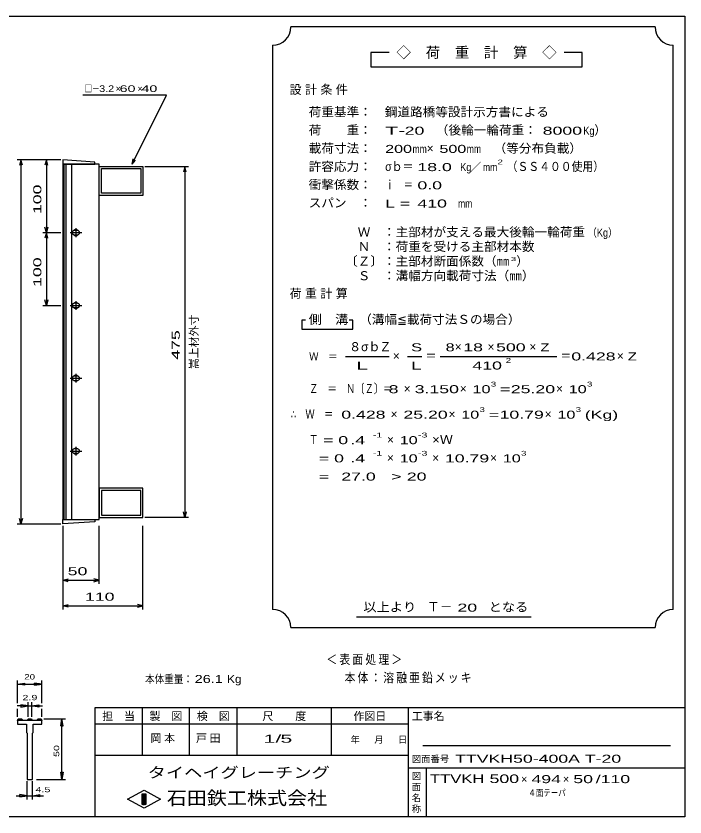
# Model space of a CAD drawing. Units: millimetres, scale not verified, with parts at other scales. Extents: x -910 to 866, y -641 to 527.
# Drawn here: x -53 to 866, y -573 to 527 of the extents above; entities that cross this region are included whole.
import ezdxf
from ezdxf.enums import TextEntityAlignment as Align

# ---------------------------------------------------------------- set-up
doc = ezdxf.new("R2010")
doc.units = ezdxf.units.MM
doc.header["$LTSCALE"] = 5
for name, color, linetype, lineweight in [('0_2', 150, 'Continuous', 25), ('16', 3, 'Continuous', 25), ('22', 4, 'Continuous', 25), ('32', 4, 'Continuous', 25), ('54', 2, 'Continuous', 25)]:
    doc.layers.add(name, color=color, linetype=linetype, lineweight=lineweight)
doc.styles.add('ベクトル', font='')
doc.styles.get('ベクトル').set_extended_font_data('ベクトル')

msp = doc.modelspace()

# ---------------------------------------------------------------- linework, layer by layer
at = {"layer": '0_2'}
for p, q in [((-864.5, 526.75), (865.5, 526.75)), ((865.5, 526.75), (865.5, -573.25)), ((865.5, -423.25), (55.5, -423.25)), ((55.5, -423.25), (55.5, -573.25)), ((120.5, -423.25), (120.5, -488.25)), ((185.5, -488.25), (185.5, -423.25)), ((250.5, -423.25), (250.5, -488.25)), ((380.5, -488.25), (380.5, -423.25)), ((485.5, -423.25), (485.5, -573.25)), ((485.5, -445.75), (55.5, -445.75)), ((845.5, -475.75), (505.5, -475.75)), ((55.5, -488.25), (485.5, -488.25)), ((485.5, -505.75), (865.5, -505.75)), ((510.5, -573.25), (510.5, -505.75)), ((100.5, -548.75), (123, -536.25)), ((123, -536.25), (145.5, -548.75)), ((123, -561.25), (100.5, -548.75)), ((120.5, -541.25), (125.5, -541.25)), ((120.5, -556.25), (120.5, -541.25)), ((120.5, -541.25), (121.5, -541.25)), ((121.5, -541.25), (121.5, -556.25)), ((122.5, -556.25), (122.5, -541.25)), ((122.5, -541.25), (123.5, -541.25)), ((145.5, -548.75), (123, -561.25)), ((123.5, -541.25), (123.5, -556.25)), ((124.5, -556.25), (124.5, -541.25)), ((124.5, -541.25), (125.5, -541.25)), ((125.5, -541.25), (125.5, -556.25)), ((125.5, -541.25), (125.5, -556.25)), ((125.5, -556.25), (120.5, -556.25)), ((121.5, -556.25), (122.5, -556.25)), ((123.5, -556.25), (124.5, -556.25)), ((865.5, -573.25), (-864.5, -573.25))]:
    msp.add_line(p, q, dxfattribs=at)
at = {"layer": '16'}
for p, q in [((55.5, 326.25), (11.5, 329.25)), ((11.5, 329.25), (11.5, 323.25)), ((11.5, 323.25), (55.5, 323.25)), ((11.5, 323.25), (11.5, -164.75)), ((61.5, 323.25), (11.5, 323.25)), ((13, 323.25), (13, -164.75)), ((16, -164.75), (16, 323.25)), ((23.5, 323.25), (23.5, -164.75)), ((55.5, 323.25), (55.5, 326.25)), ((61.5, -164.75), (61.5, 323.25)), ((61.5, 320.25), (121.5, 320.25)), ((61.5, 280.25), (61.5, 320.25)), ((121.5, 320.25), (121.5, 280.25)), ((64.5, 317.25), (118.5, 317.25)), ((64.5, 283.25), (64.5, 317.25)), ((118.5, 317.25), (118.5, 283.25)), ((121.5, 280.25), (61.5, 280.25)), ((118.5, 283.25), (64.5, 283.25)), ((31.5, 232.25), (27.5, 232.25)), ((29.5, 235.25), (29.5, 223.25)), ((21.5, 229.25), (37.5, 229.25)), ((27.5, 226.25), (31.5, 226.25)), ((31.5, 132.25), (27.5, 132.25)), ((29.5, 135.25), (29.5, 123.25)), ((21.5, 129.25), (37.5, 129.25)), ((27.5, 126.25), (31.5, 126.25)), ((29.5, 35.25), (29.5, 23.25)), ((21.5, 29.25), (37.5, 29.25)), ((31.5, 32.25), (27.5, 32.25)), ((27.5, 26.25), (31.5, 26.25)), ((29.5, -64.75), (29.5, -76.75)), ((21.5, -70.75), (37.5, -70.75)), ((31.5, -67.75), (27.5, -67.75)), ((27.5, -73.75), (31.5, -73.75)), ((121.5, -121.75), (61.5, -121.75)), ((61.5, -121.75), (61.5, -161.75)), ((118.5, -124.75), (64.5, -124.75)), ((64.5, -124.75), (64.5, -158.75)), ((118.5, -158.75), (118.5, -124.75)), ((121.5, -161.75), (121.5, -121.75)), ((11.5, -164.75), (55.5, -164.75)), ((11.5, -170.75), (11.5, -164.75)), ((11.5, -164.75), (61.5, -164.75)), ((55.5, -164.75), (55.5, -167.75)), ((61.5, -161.75), (121.5, -161.75)), ((64.5, -158.75), (118.5, -158.75)), ((55.5, -167.75), (11.5, -170.75))]:
    msp.add_line(p, q, dxfattribs=at)
for centre, radius, start, end in [((27.5, 229.25), 3, 90, 270), ((29.5, 229.25), 4, 46.6, 133.4), ((31.5, 229.25), 3, 270, 90), ((29.5, 229.25), 4, 226.6, 313.4), ((27.5, 129.25), 3, 90, 270), ((29.5, 129.25), 4, 46.6, 133.4), ((31.5, 129.25), 3, 270, 90), ((29.5, 129.25), 4, 226.6, 313.4), ((29.5, 29.25), 4, 46.6, 133.4), ((27.5, 29.25), 3, 90, 270), ((29.5, 29.25), 4, 226.6, 313.4), ((31.5, 29.25), 3, 270, 90), ((27.5, -70.75), 3, 90, 270), ((29.5, -70.75), 4, 46.6, 133.4), ((29.5, -70.75), 4, 226.6, 313.4), ((31.5, -70.75), 3, 270, 90)]:
    msp.add_arc(centre, radius, start, end, dxfattribs=at)
at = {"layer": '22'}
for p, q in [((154, 418.25), (39, 418.25)), ((106.5, 323.25), (154, 418.25)), ((106.5, 323.25), (108, 330.55)), ((9, 329.25), (-51, 329.25)), ((-46, 329.25), (-48, 321.75)), ((-44, 321.75), (-46, 329.25)), ((-46, 329.25), (-46, -170.75)), ((9, 329.25), (-16, 329.25)), ((-11, 329.25), (-13, 321.75)), ((-9, 321.75), (-11, 329.25)), ((-11, 329.25), (-11, 229.25)), ((106.5, 323.25), (111.5, 328.75)), ((124, 320.25), (184, 320.25)), ((179, 320.25), (177, 312.75)), ((181, 312.75), (179, 320.25)), ((179, 320.25), (179, -161.75)), ((-11, 229.25), (-13, 236.75)), ((-9, 236.75), (-11, 229.25)), ((-16, 229.25), (9, 229.25)), ((-11, 229.25), (-13, 221.75)), ((-9, 221.75), (-11, 229.25)), ((-11, 229.25), (-11, 129.25)), ((-11, 129.25), (-13, 136.75)), ((-9, 136.75), (-11, 129.25)), ((-16, 129.25), (9, 129.25)), ((-46, -170.75), (-48, -163.25)), ((-44, -163.25), (-46, -170.75)), ((184, -161.75), (124, -161.75)), ((179, -161.75), (177, -154.25)), ((181, -154.25), (179, -161.75)), ((-51, -170.75), (9, -170.75)), ((11.5, -173.25), (11.5, -253.25)), ((11.5, -173.25), (11.5, -288.25)), ((61.5, -253.25), (61.5, -173.25)), ((121.5, -288.25), (121.5, -173.25)), ((11.5, -248.25), (19, -246.25)), ((19, -250.25), (11.5, -248.25)), ((11.5, -248.25), (61.5, -248.25)), ((61.5, -248.25), (54, -246.25)), ((54, -250.25), (61.5, -248.25)), ((11.5, -283.25), (19, -281.25)), ((19, -285.25), (11.5, -283.25)), ((11.5, -283.25), (121.5, -283.25)), ((121.5, -283.25), (114, -281.25)), ((114, -285.25), (121.5, -283.25))]:
    msp.add_line(p, q, dxfattribs=at)
at = {"layer": '32'}
for p, q in [((-50.5, -416.75), (-50.5, -385.75)), ((-50.5, -390.75), (-40.5, -389.25)), ((-40.5, -392.25), (-50.5, -390.75)), ((-50.5, -390.75), (-17.167, -390.75)), ((-40.5, -392.25), (-40.5, -389.25)), ((-17.167, -390.75), (-27.167, -389.25)), ((-27.167, -392.25), (-27.167, -389.25)), ((-27.167, -392.25), (-17.167, -390.75)), ((-17.167, -416.75), (-17.167, -385.75)), ((-36.25, -435.75), (-36.25, -415.75)), ((-31.417, -415.75), (-31.417, -435.75)), ((-36.25, -420.75), (-51.25, -420.75)), ((-50.5, -435.75), (-50.5, -424.75)), ((-36.25, -420.75), (-46.25, -419.25)), ((-46.25, -419.25), (-46.25, -422.25)), ((-46.25, -422.25), (-36.25, -420.75)), ((-36.25, -420.75), (-31.417, -420.75)), ((-31.417, -420.75), (-21.417, -419.25)), ((-21.417, -422.25), (-31.417, -420.75)), ((-31.417, -420.75), (-16.417, -420.75)), ((-21.417, -419.25), (-21.417, -422.25)), ((-17.167, -435.75), (-17.167, -424.75)), ((-50.5, -440.75), (-49.667, -438.25)), ((-49.667, -438.25), (-44.833, -438.25)), ((-44.833, -438.25), (-44, -440.75)), ((-37.083, -440.75), (-36.25, -438.25)), ((-36.25, -438.25), (-31.417, -438.25)), ((-31.417, -438.25), (-30.583, -440.75)), ((-23.667, -440.75), (-22.833, -438.25)), ((-22.833, -438.25), (-18, -438.25)), ((-18, -438.25), (-17.167, -440.75)), ((-14.667, -438.25), (15.333, -438.25)), ((8.833, -448.25), (10.333, -438.25)), ((11.833, -448.25), (10.333, -438.25)), ((10.333, -521.583), (10.333, -438.25)), ((-50.5, -440.75), (-50.5, -445.75)), ((-17.167, -440.75), (-50.5, -440.75)), ((-50.5, -445.75), (-38.417, -445.75)), ((-38.417, -445.75), (-38.417, -457.417)), ((-29.25, -457.417), (-29.25, -445.75)), ((-29.25, -445.75), (-17.167, -445.75)), ((-17.167, -445.75), (-17.167, -440.75)), ((8.833, -448.25), (11.833, -448.25)), ((-38.417, -457.417), (-37.583, -458.25)), ((-37.583, -458.25), (-37.583, -521.583)), ((-30.083, -458.25), (-29.25, -457.417)), ((-30.083, -521.583), (-30.083, -458.25)), ((10.333, -521.583), (8.833, -511.584)), ((8.833, -511.584), (11.833, -511.584)), ((11.833, -511.584), (10.333, -521.583)), ((-37.583, -521.583), (-30.083, -521.583)), ((-37.583, -549.083), (-37.583, -524.083)), ((-30.083, -549.083), (-30.083, -524.083)), ((-24.667, -521.583), (15.333, -521.583)), ((-52.583, -544.083), (-37.583, -544.083)), ((-37.583, -544.083), (-47.583, -542.583)), ((-47.583, -545.583), (-47.583, -542.583)), ((-47.583, -545.583), (-37.583, -544.083)), ((-37.583, -544.083), (-30.083, -544.083)), ((-30.083, -544.083), (-20.083, -542.583)), ((-20.083, -545.583), (-30.083, -544.083)), ((-30.083, -544.083), (-15.083, -544.083)), ((-20.083, -545.583), (-20.083, -542.583))]:
    msp.add_line(p, q, dxfattribs=at)
at = {"layer": '54', "color": 4}
for p, q in [((824.5, 511.75), (324.5, 511.75)), ((299.5, 486.75), (299.5, -288.25)), ((849.5, -288.25), (849.5, 486.75)), ((459.5, 476.75), (434.5, 476.75)), ((434.5, 476.75), (434.5, 456.75)), ((724.5, 476.75), (699.5, 476.75)), ((724.5, 456.75), (724.5, 476.75)), ((434.5, 456.75), (724.5, 456.75)), ((344.5, 109.25), (339.5, 109.25)), ((339.5, 109.25), (339.5, 96.75)), ((409.5, 109.25), (404.5, 109.25)), ((409.5, 96.75), (409.5, 109.25)), ((339.5, 96.75), (409.5, 96.75)), ((399.5, 59.25), (459.5, 59.25)), ((484.5, 59.25), (504.5, 59.25)), ((529.5, 59.25), (689.5, 59.25)), ((414.5, -298.25), (654.5, -298.25)), ((324.5, -313.25), (824.5, -313.25))]:
    msp.add_line(p, q, dxfattribs=at)
for centre, start, end in [((299.5, 511.75), 270, 0), ((849.5, 511.75), 180, 270), ((299.5, -313.25), 0, 90), ((849.5, -313.25), 90, 180)]:
    msp.add_arc(centre, 25, start, end, dxfattribs=at)

# ---------------------------------------------------------------- texts
at = {"layer": '0_2', "style": 'ベクトル'}
for s, height, p in [('担\u3000当', 11, (65.5, -434.75)), ('製\u3000図', 11, (130.5, -434.75)), ('検\u3000図', 11, (195.5, -434.75)), ('尺\u3000\u3000度', 11, (285.5, -434.75)), ('作図日', 11, (410.5, -434.75)), ('工事名', 11, (490.5, -434.75)), ('年', 9.164, (406.5, -467)), ('月', 9.164, (439, -467)), ('日', 9.164, (471.5, -467)), ('図面番号', 9.164, (490.5, -493.5)), ('図', 9.164, (490.5, -517)), ('面', 9.164, (490.5, -532)), ('名', 9.164, (490.5, -547)), ('称', 9.164, (490.5, -562))]:
    msp.add_text(s, height=height, dxfattribs=at).set_placement(p, align=Align.MIDDLE_LEFT)
at = {"layer": '0_2', "color": 222, "style": 'ベクトル'}
for s, height, width, p in [('タイヘイグレーチング', 14.66, 1.25, (128, -512.25)), ('石田鉄工株式会社', 18.33, 1.1, (154.25, -547.25))]:
    msp.add_text(s, height=height, dxfattribs=dict(at, width=width)).set_placement(p, align=Align.MIDDLE_LEFT)
at = {"layer": '22', "color": 2, "style": 'ベクトル'}
for s, height, width, p in [('□－', 9.164, 0.8, (41.5, 427)), ('3.2', 9.164, 1.2, (61.5, 427)), (' 60 ', 9.164, 1.6, (84, 427)), (' 40 ', 9.164, 1.6, (114, 427)), (' 50 ', 11, 1.65, (11.5, -235.75)), (' 110 ', 11, 1.65, (35.25, -270.75)), ('1/', 11, 2, (287, -465.75)), (' 5 ', 11, 2, (302, -465.75)), ('TTVKH50-400A T-20                        ', 11, 1.65, (550, -493.25)), ('TTVKH', 11.73, 1.45, (515.5, -520.75)), (' 500 ', 11.73, 1.55, (590.5, -520.75)), (' 494 ', 11, 1.65, (648, -521.25)), (' 50 ', 11, 1.65, (705.5, -521.25)), ('/', 11, 1.65, (743, -521.25)), (' 110 ', 11, 1.65, (743, -521.25)), ('４面テーパ', 9.164, 0.8, (650.5, -540))]:
    msp.add_text(s, height=height, dxfattribs=dict(at, width=width)).set_placement(p, align=Align.MIDDLE_LEFT)
for height, p in [(9.164, (84, 427)), (9.164, (114, 427)), (11, (640.5, -521.25)), (11, (698, -521.25))]:
    msp.add_text('×', height=height, dxfattribs=at).set_placement(p, align=Align.MIDDLE_LEFT)
at = {"layer": '22', "color": 2, "style": 'ベクトル', "width": 1.65}
for s, p in [(' 100 ', (-23.5, 248)), (' 100 ', (-23.5, 148)), (' 475', (166.5, 48))]:
    msp.add_text(s, height=11, rotation=90, dxfattribs=at).set_placement(p, align=Align.MIDDLE_LEFT)
at = {"layer": '22', "color": 2, "style": 'ベクトル'}
msp.add_text('嵩上材外寸', height=11, rotation=90, dxfattribs=at).set_placement((191.5, 41.75), align=Align.MIDDLE_LEFT)
at = {"layer": '22', "color": 2, "char_height": 11, "attachment_point": 4, "style": 'ベクトル'}
for s, insert in [('\\T1.25;岡本\u3000', (131.75, -465.75)), ('\\T1.25;戸田\u3000', (194.25, -465.75))]:
    msp.add_mtext(s, dxfattribs=dict(at, insert=insert))
at = {"layer": '32', "color": 2, "style": 'ベクトル'}
for s, width, p in [('20', 1.35, (-41.333, -380.75)), ('2.9', 1.5, (-43.833, -409.25)), (' 4.5 ', 1.5, (-30.083, -535.583))]:
    msp.add_text(s, height=7.331, dxfattribs=dict(at, width=width)).set_placement(p, align=Align.MIDDLE_LEFT)
at = {"layer": '32', "color": 2, "style": 'ベクトル', "width": 1.5}
msp.add_text(' 50 ', height=7.331, rotation=90, dxfattribs=at).set_placement((2.833, -494.917), align=Align.MIDDLE_LEFT)
at = {"layer": '54', "style": 'ベクトル'}
for s, height, p in [('◇\u3000荷\u3000重\u3000計\u3000算\u3000◇', 14.66, (469.5, 476.75)), ('）', 12.1, (741, 370)), ('×', 12.1, (511, 345)), ('／', 11, (570.75, 319.25)), ('）', 12.1, (634, 190)), ('８', 12.1, (404.5, 72.5)), ('σｂ', 12.1, (421, 72.5)), ('Ｚ', 12.1, (446, 72.5)), ('×', 12.1, (549.5, 72.5)), ('×', 12.1, (594.5, 72.5)), ('×', 12.1, (652, 72.5)), ('×', 12.1, (464.5, 60)), ('×', 12.1, (772, 60)), ('×', 12.1, (479.5, 15)), ('×', 12.1, (556.5, 15)), ('×', 12.1, (688.5, 15)), ('×', 12.1, (461.5, -20)), ('×', 12.1, (541, -20)), ('×', 12.1, (673, -20)), ('×', 12.1, (456.5, -55)), ('×', 12.1, (456.5, -80)), ('×', 12.1, (518.5, -80)), ('×', 12.1, (598, -80)), ('Ｔ－', 12.83, (511.5, -284.5))]:
    msp.add_text(s, height=height, dxfattribs=at).set_placement(p, align=Align.MIDDLE_LEFT)
for s, height, width, p in [('荷重基準：\u3000', 12.1, 1.05, (349, 395)), ('鋼道路橋等設計示方書による', 12.1, 1.05, (453.5, 395)), ('荷\u3000\u3000重：\u3000', 12.1, 1.05, (349, 370)), ('T-', 11, 2, (454, 369.25)), (' 20 ', 11, 1.65, (474, 369.25)), ('（後輪一輪荷重：', 12.1, 1.05, (523.5, 370)), (' 8000', 11, 1.65, (663.5, 369.25)), ('Kg', 11, 0.85, (726, 369.25)), ('載荷寸法：\u3000', 12.1, 1.05, (349, 345)), ('\u3000（等分布負載）', 12.1, 1.05, (585.5, 345)), ('200', 11, 1.5, (454, 344.25)), ('mm', 11, 0.8, (491.5, 344.25)), ('500', 11, 1.5, (528.5, 344.25)), ('mm', 11, 0.8, (566, 344.25)), ('許容応力：\u3000', 12.1, 1.05, (349, 320)), ('σｂ＝', 12.1, 0.9, (454, 320)), (' 18.0', 11, 1.65, (491.5, 319.25)), ('Kg', 11, 0.85, (557, 319.25)), ('mm', 11, 0.8, (588.25, 319.25)), ('2', 6.598, 1.5, (608.25, 326.25)), ('（ＳＳ４００使用）', 12.1, 0.9, (620.75, 320)), ('衝撃係数：\u3000', 12.1, 1.05, (349, 295)), ('ｉ\u3000＝', 12.1, 0.75, (454, 295)), (' 0.0', 11, 1.65, (491.5, 294.25)), ('スパン\u3000：\u3000', 12.1, 1.05, (349, 270)), ('L =', 11, 1.65, (454, 269.25)), (' 410 ', 11, 1.65, (491.5, 269.25)), ('mm', 11, 0.8, (554, 269.25)), ('\u3000Ｗ\u3000：主部材が支える最大後輪一輪荷重', 12.1, 1.05, (399, 230)), ('（Kg）', 11, 0.85, (731.5, 229.25)), ('\u3000Ｎ\u3000：荷重を受ける主部材本数', 12.1, 1.05, (399, 210)), ('〔Ｚ〕：主部材断面係数（㎜', 12.1, 1.05, (399, 190)), ('3', 5.499, 1.8, (626.5, 193)), ('\u3000Ｓ\u3000：溝幅方向載荷寸法（㎜）', 12.1, 1.05, (399, 170)), ('側\u3000溝', 12.1, 1.1, (349, 110)), ('\u3000（溝幅≦載荷寸法Ｓの場合）', 12.1, 1.05, (401, 110)), ('S', 11, 1.55, (489.5, 71.75)), ('8', 11, 1.5, (537, 71.75)), (' 18 ', 11, 1.65, (554.5, 71.75)), (' 500 ', 11, 1.65, (599.5, 71.75)), ('Z', 11, 1.4, (667, 71.75)), ('Ｗ\u3000＝', 11, 0.85, (349.5, 59.25)), ('＝', 12.1, 0.9, (509.5, 60)), ('2', 6.598, 1.5, (619.5, 53.75)), ('＝', 12.1, 0.9, (694.5, 60)), ('0.428', 11, 1.65, (709.5, 59.25)), ('Z', 11, 1.4, (787, 59.25)), ('L', 11, 1.8, (489.5, 46.75)), (' 410 ', 11, 1.65, (567, 46.75)), ('Ｚ\u3000＝\u3000Ｎ〔Ｚ〕＝', 12.1, 0.75, (349.5, 15)), ('3', 6.598, 1.5, (599, 21.25)), ('3', 6.598, 1.5, (731, 21.25)), (' 8 ', 11, 1.65, (452, 14.25)), ('3.150', 11, 1.65, (494.5, 14.25)), ('10', 11, 1.5, (574, 14.25)), ('=', 11, 1.7, (611.5, 14.25)), ('25.20', 11, 1.65, (626.5, 14.25)), ('10', 11, 1.5, (706, 14.25)), ('3', 6.598, 1.5, (583.5, -13.75)), ('3', 6.598, 1.5, (715.5, -13.75)), ('∴\u3000Ｗ\u3000＝', 12.1, 0.75, (324.5, -20)), (' 0.428', 11, 1.65, (387, -20.75)), ('25.20', 11, 1.65, (479, -20.75)), ('10', 11, 1.5, (558.5, -20.75)), ('=', 11, 1.7, (596, -20.75)), ('10.79', 11, 1.65, (611, -20.75)), ('10', 11, 1.5, (690.5, -20.75)), ('(Kg)', 11, 1.65, (728, -20.75)), ('Ｔ', 12.1, 0.75, (349.5, -55)), (' = 0', 11, 1.65, (362, -55.75)), (' .4 ', 11, 1.65, (399.5, -55.75)), ('-1', 6.598, 1.65, (437, -48.75)), ('10', 11, 1.5, (474, -55.75)), ('-3', 6.598, 1.65, (499, -48.75)), ('×Ｗ', 12.1, 1.1, (518.5, -55)), ('  = 0', 11, 1.65, (349.5, -80.75)), (' .4 ', 11, 1.65, (399.5, -80.75)), ('-1', 6.598, 1.65, (437, -73.75)), ('10', 11, 1.5, (474, -80.75)), ('-3', 6.598, 1.65, (499, -73.75)), ('10.79', 11, 1.65, (536, -80.75)), ('10', 11, 1.5, (615.5, -80.75)), ('3', 6.598, 1.5, (640.5, -73.75)), ('  =', 11, 1.65, (349.5, -105.75)), (' 27.0', 11, 1.65, (387, -105.75)), ('>', 11, 1.7, (462, -105.75)), (' 20 ', 11, 1.65, (477, -105.75)), ('以上より\u3000', 12.1, 1.1, (424, -285)), (' 20 ', 11, 1.65, (546.5, -285.75)), ('となる', 12.1, 1.1, (596, -285)), ('本体重量：', 11, 0.85, (124.5, -383.75)), (' 26.1', 11, 1.35, (187, -383.75)), ('Kg', 11, 1.1, (237, -383.75))]:
    msp.add_text(s, height=height, dxfattribs=dict(at, width=width)).set_placement(p, align=Align.MIDDLE_LEFT)
at = {"layer": '54', "attachment_point": 4, "style": 'ベクトル'}
for s, insert, char_height in [('\\T1.28;設計条件', (322.75, 425), 12.1), ('\\T1.28;荷重計算', (322.75, 145), 12.1), ('\\T1.5;\\W2;\\~L\\~', (402, 46.75), 11), ('\\T1.2;\\W0.85;＜表面処理＞', (373.25, -357.5), 12.83), ('\\T1.19;\\W0.85;本体：溶融亜鉛メッキ', (398.25, -382.5), 12.83)]:
    msp.add_mtext(s, dxfattribs=dict(at, insert=insert, char_height=char_height))

doc.saveas('drawing.dxf')
